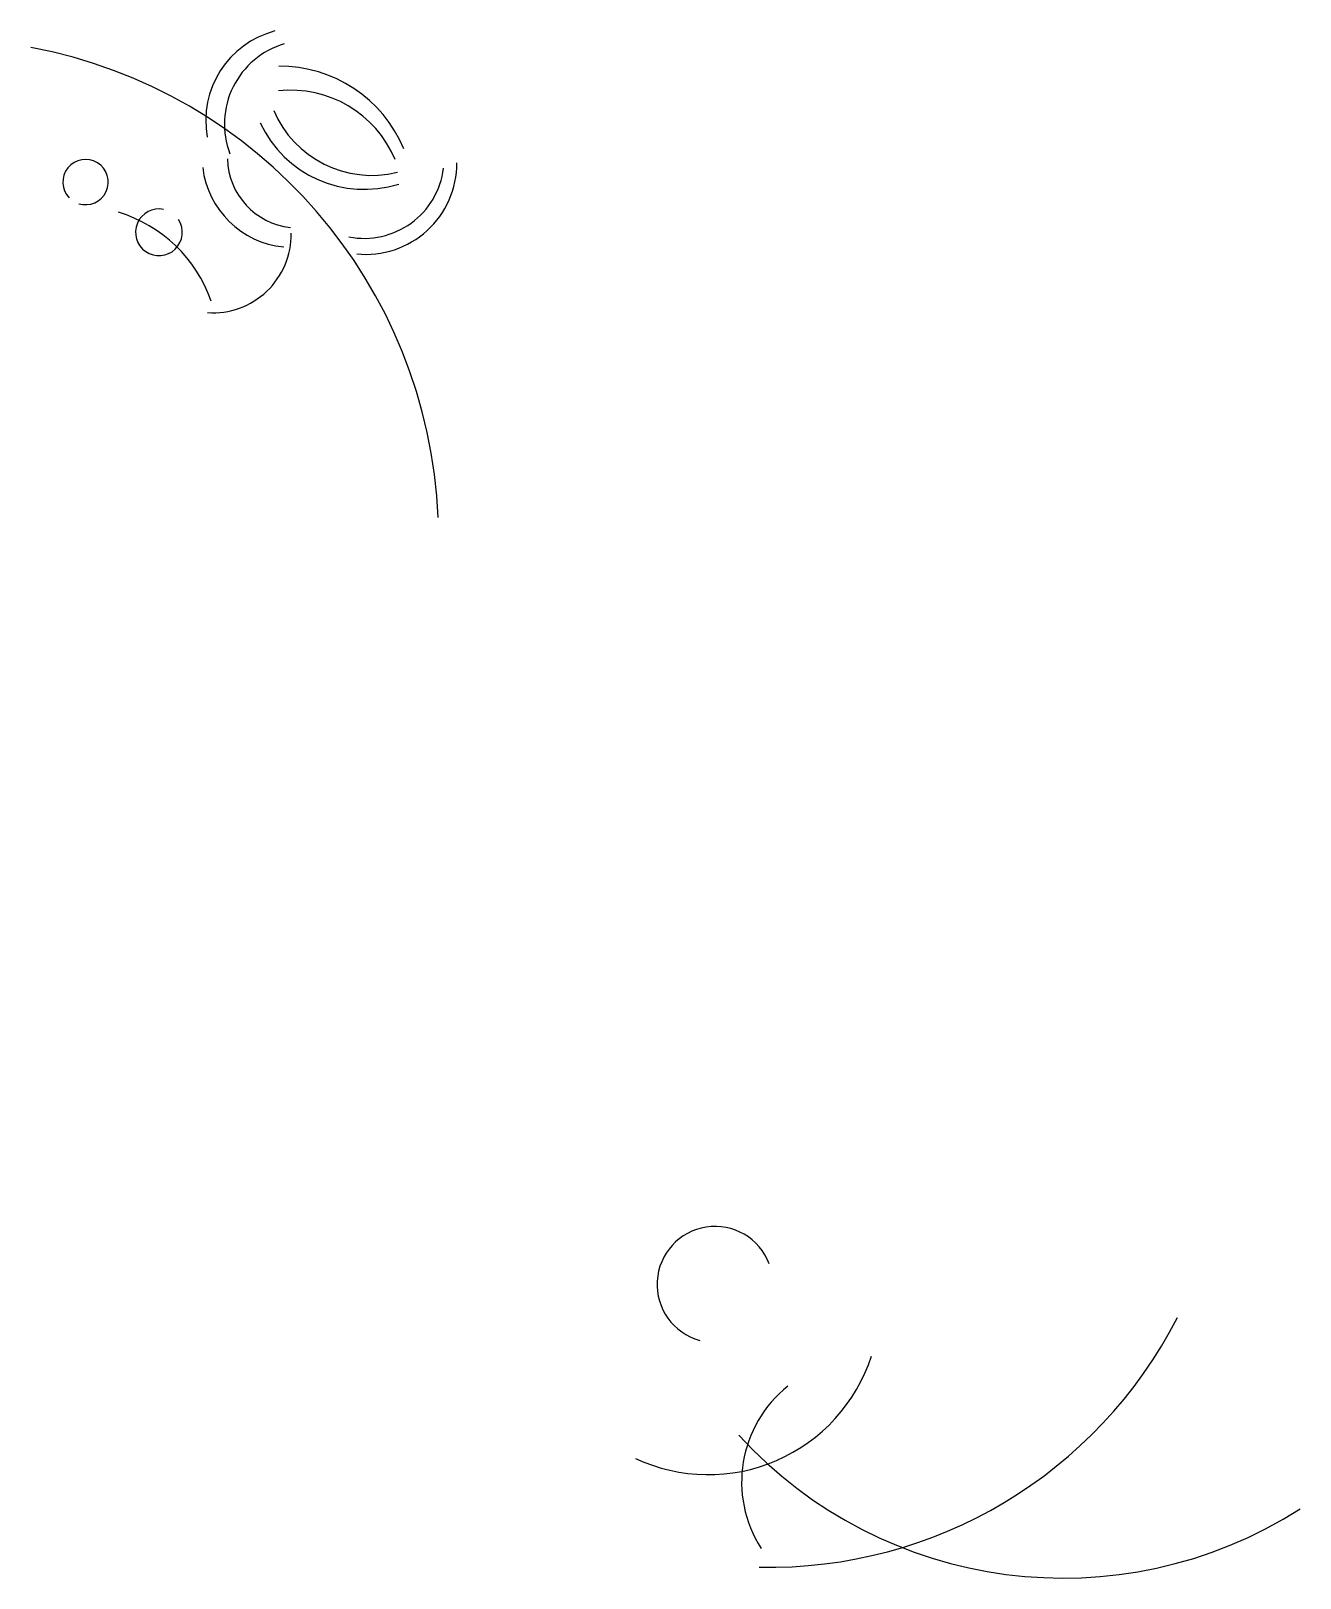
# Model space of a CAD drawing. Header units: inches. Extents: x -588 to 2133, y -2727 to 591.
import ezdxf

# ---------------------------------------------------------------- set-up
doc = ezdxf.new("R2010")
doc.units = ezdxf.units.IN
doc.header["$MEASUREMENT"] = 0

msp = doc.modelspace()

# ---------------------------------------------------------------- linework, layer by layer
for centre, radius, start, end in [((-14.4, 398.8), 198.9, 104.7449, 190.3457), ((-786.4, -497.7), 1072.2, 2.4224, 79.3429), ((6.3, 391.5), 179.6, 106.6147, 200.7282), ((-54.6, 227.6), 288, 22.6343, 90.4221), ((-30.6, 222.3), 241.7, 22.6152, 96.3489), ((143, 510.4), 228.9, 203.0067, 283.7844), ((126.4, 497), 245.5, 204.6879, 287.5278), ((-471.1, 267.2), 48.6, 252.6779, 223.9451), ((-15.7, 320.2), 151.1, 181.2801, 263.905), ((129.6, 307.5), 195.4, 264.3942, 0.2127), ((-26.8, 321.5), 194.5, 186.8556, 264.2717), ((126, 318.3), 171.9, 259.184, 352.7776), ((-487.9, -88.2), 303.3, 19.1698, 73.2973), ((-313.7, 159.4), 50.2, 78.4454, 32.7325), ((-198, 154.5), 167.7, 266.1313, 0.9595), ((878.7, -2096.9), 124.4, 20.8569, 254.5749), ((994.3, -1720.2), 983.3, 268.7819, 332.9131), ((864.3, -2137.5), 367.3, 244.8088, 342.0964), ((1199, -2520.8), 263.4, 128.6029, 212.6484), ((1625.2, -1784.1), 942.5, 222.4247, 302.5879)]:
    msp.add_arc(centre, radius, start, end)

doc.saveas('drawing.dxf')
